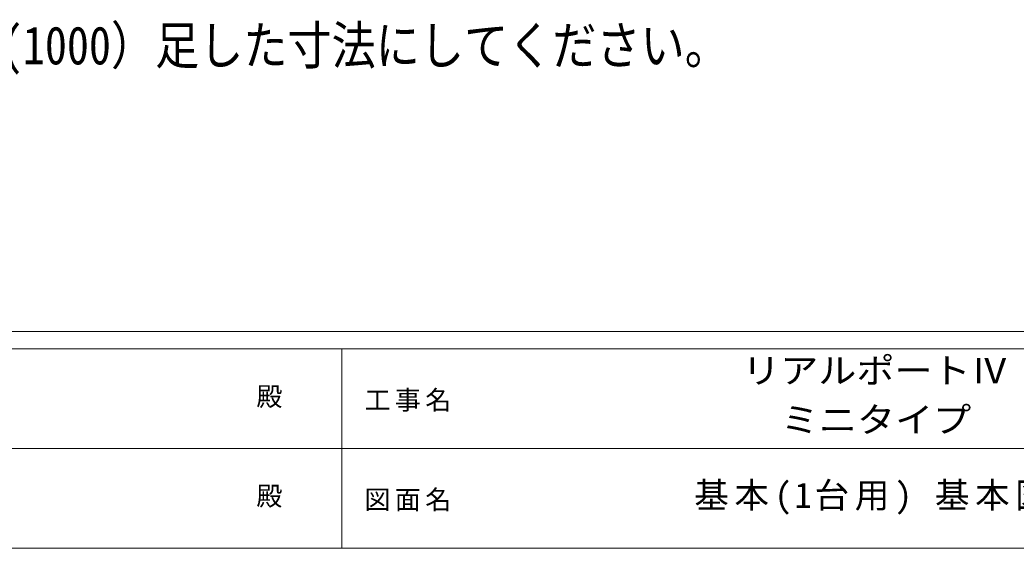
# Model space of a CAD drawing. Units: millimetres, scale not verified. Extents: x -8385 to 8479, y -5853 to 5787.
# Drawn here: x -1518 to 1936, y -5853 to -4023 of the extents above; entities that cross this region are included whole.
import ezdxf
from ezdxf.enums import TextEntityAlignment as Align

# ---------------------------------------------------------------- set-up
doc = ezdxf.new("R2010")
doc.units = ezdxf.units.MM
doc.header["$LTSCALE"] = 30
for name, color, linetype, lineweight in [('0-4_TABLE1', 3, 'Continuous', 9), ('0-6_OTH_LINE', 6, 'Continuous', 9), ('F-0_240', 7, 'Continuous', 9)]:
    doc.layers.add(name, color=color, linetype=linetype, lineweight=lineweight)
doc.styles.add('ＭＳ ゴシック', font='')
doc.styles.get('ＭＳ ゴシック').set_extended_font_data('MS Gothic')

msp = doc.modelspace()

# ---------------------------------------------------------------- linework, layer by layer
at = {"layer": 'F-0_240', "color": 5}
for p, q in [((-8385.45, -5102.66), (8054.55, -5102.66)), ((-8385.45, -5162.66), (5387.79, -5162.66)), ((-402.21, -5162.66), (-402.21, -5852.66)), ((-3402.21, -5507.66), (2747.79, -5507.66)), ((-8385.45, -5852.66), (8054.55, -5852.66))]:
    msp.add_line(p, q, dxfattribs=at)

# ---------------------------------------------------------------- texts
at = {"layer": '0-4_TABLE1', "color": 7, "style": 'ＭＳ ゴシック', "width": 1.1}
msp.add_text('リアルポートⅣ', height=87.98, dxfattribs=at).set_placement((986.55, -5307.78), align=Align.BOTTOM_LEFT)
at = {"layer": '0-6_OTH_LINE', "color": 7, "style": 'ＭＳ ゴシック', "width": 0.85}
msp.add_text('※ロング柱:2500（超ロング柱:2800)の場合、H1,H2,H3に700(1000）足した寸法にしてください。', height=132, dxfattribs=at).set_placement((-5711.7, -4216.28), align=Align.BOTTOM_LEFT)
at = {"layer": 'F-0_240', "style": 'ＭＳ ゴシック'}
for p in [(-697.92, -5380.16), (-697.92, -5725.16)]:
    msp.add_text('殿', height=65.98, dxfattribs=at).set_placement(p, align=Align.BOTTOM_LEFT)
at = {"layer": 'F-0_240', "style": 'ＭＳ ゴシック', "width": 1.1}
msp.add_text('\u3000ミニタイプ', height=87.98, dxfattribs=at).set_placement((988.79, -5478.28), align=Align.BOTTOM_LEFT)
at = {"layer": 'F-0_240', "attachment_point": 7, "style": 'ＭＳ ゴシック'}
for s, insert, char_height in [('\\T1.17;工事名', (-323.11, -5380.16), 65.98), ('\\T1.16;基本(1台用)\\~基本図', (820.25, -5736.84), 87.98), ('\\T1.17;図面名', (-323.11, -5725.16), 65.98)]:
    msp.add_mtext(s, dxfattribs=dict(at, insert=insert, char_height=char_height))

doc.saveas('drawing.dxf')
